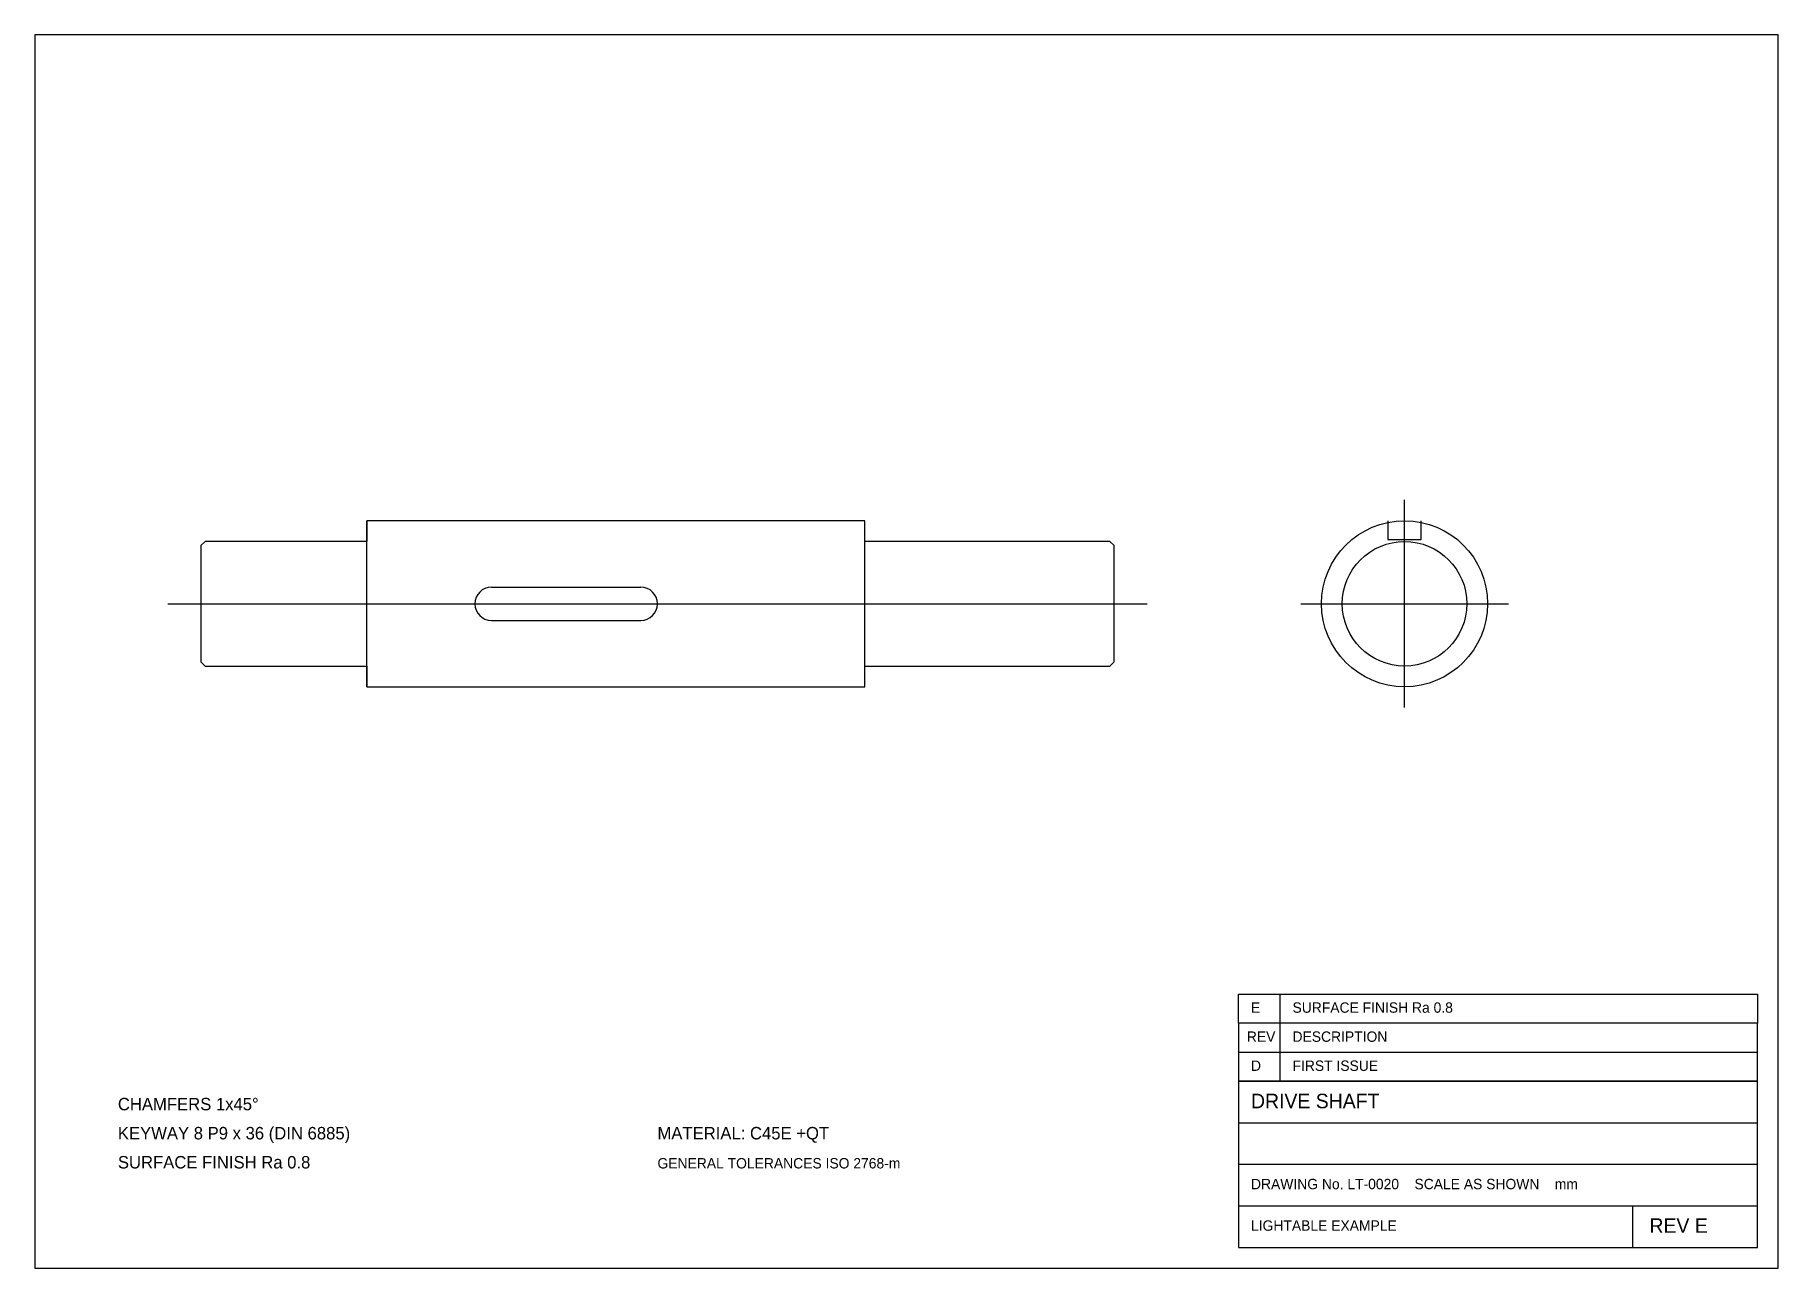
# Model space of a CAD drawing. Header units: millimetres. Extents: x 0 to 420, y 0 to 297.
import ezdxf

# ---------------------------------------------------------------- set-up
doc = ezdxf.new("R2010")
doc.units = ezdxf.units.MM
for name, color, linetype in [('BORDER', 8, 'Continuous'), ('CENTER', 6, 'Continuous'), ('HIDDEN', 5, 'Continuous'), ('NOTES', 2, 'Continuous'), ('OUTLINE', 7, 'Continuous'), ('TITLE', 8, 'Continuous')]:
    doc.layers.add(name, color=color, linetype=linetype)

msp = doc.modelspace()

# ---------------------------------------------------------------- linework, layer by layer
at = {"layer": 'BORDER'}
msp.add_lwpolyline([(0, 0), (420, 0), (420, 297), (0, 297)], close=True, dxfattribs=at)
at = {"layer": 'CENTER'}
for p, q in [((330, 135), (330, 185)), ((32, 160), (268, 160)), ((305, 160), (355, 160))]:
    msp.add_line(p, q, dxfattribs=at)
at = {"layer": 'HIDDEN'}
msp.add_circle((330, 160), 15, dxfattribs=at)
at = {"layer": 'OUTLINE'}
for p, q in [((80, 140), (80, 180)), ((200, 180), (80, 180)), ((80, 180), (80, 175)), ((200, 140), (200, 180)), ((200, 175), (200, 180)), ((41, 175), (40, 174)), ((40, 174), (40, 146)), ((80, 175), (41, 175)), ((259, 175), (200, 175)), ((260, 174), (259, 175)), ((260, 146), (260, 174)), ((40, 146), (41, 145)), ((41, 145), (80, 145)), ((80, 145), (80, 140)), ((200, 140), (200, 145)), ((200, 145), (259, 145)), ((259, 145), (260, 146)), ((80, 140), (200, 140))]:
    msp.add_line(p, q, dxfattribs=at)
for points in [[(326, 180), (326, 175.5), (334, 175.5), (334, 180)], [(110, 164), (146, 164)], [(110, 156), (146, 156)]]:
    msp.add_lwpolyline(points, dxfattribs=at)
msp.add_circle((330, 160), 20, dxfattribs=at)
for centre, start, end in [((110, 160), 90, 270), ((146, 160), 270, 90)]:
    msp.add_arc(centre, 4, start, end, dxfattribs=at)
at = {"layer": 'TITLE'}
for p, q in [((300, 59), (300, 66)), ((300, 45), (300, 59)), ((290, 52), (415, 52)), ((290, 35), (415, 35)), ((290, 25), (415, 25)), ((290, 15), (415, 15)), ((385, 5), (385, 15))]:
    msp.add_line(p, q, dxfattribs=at)
msp.add_lwpolyline([(290, 59), (290, 66), (415, 66), (415, 59)], dxfattribs=at)
for points in [[(290, 45), (415, 45), (415, 59), (290, 59)], [(290, 5), (415, 5), (415, 45), (290, 45)]]:
    msp.add_lwpolyline(points, close=True, dxfattribs=at)

# ---------------------------------------------------------------- texts
at = {"layer": 'NOTES'}
for s, height, p in [('CHAMFERS 1x45°', 3, (20, 38)), ('KEYWAY 8 P9 x 36 (DIN 6885)', 3, (20, 31)), ('MATERIAL: C45E +QT', 3, (150, 31)), ('SURFACE FINISH Ra 0.8', 3, (20, 24)), ('GENERAL TOLERANCES ISO 2768-m', 2.5, (150, 24))]:
    msp.add_text(s, height=height, dxfattribs=at).set_placement(p)
at = {"layer": 'TITLE'}
for s, height, p in [('E', 2.5, (293, 61.5)), ('SURFACE FINISH Ra 0.8', 2.5, (303, 61.5)), ('REV', 2.5, (292, 54.5)), ('DESCRIPTION', 2.5, (303, 54.5)), ('D', 2.5, (293, 47.5)), ('FIRST ISSUE', 2.5, (303, 47.5)), ('DRIVE SHAFT', 3.5, (293, 38.5)), ('DRAWING No. LT-0020    SCALE AS SHOWN    mm', 2.5, (293, 19)), ('LIGHTABLE EXAMPLE', 2.5, (293, 9)), ('REV E', 3.5, (389, 8.5))]:
    msp.add_text(s, height=height, dxfattribs=at).set_placement(p)

doc.saveas('drawing.dxf')
